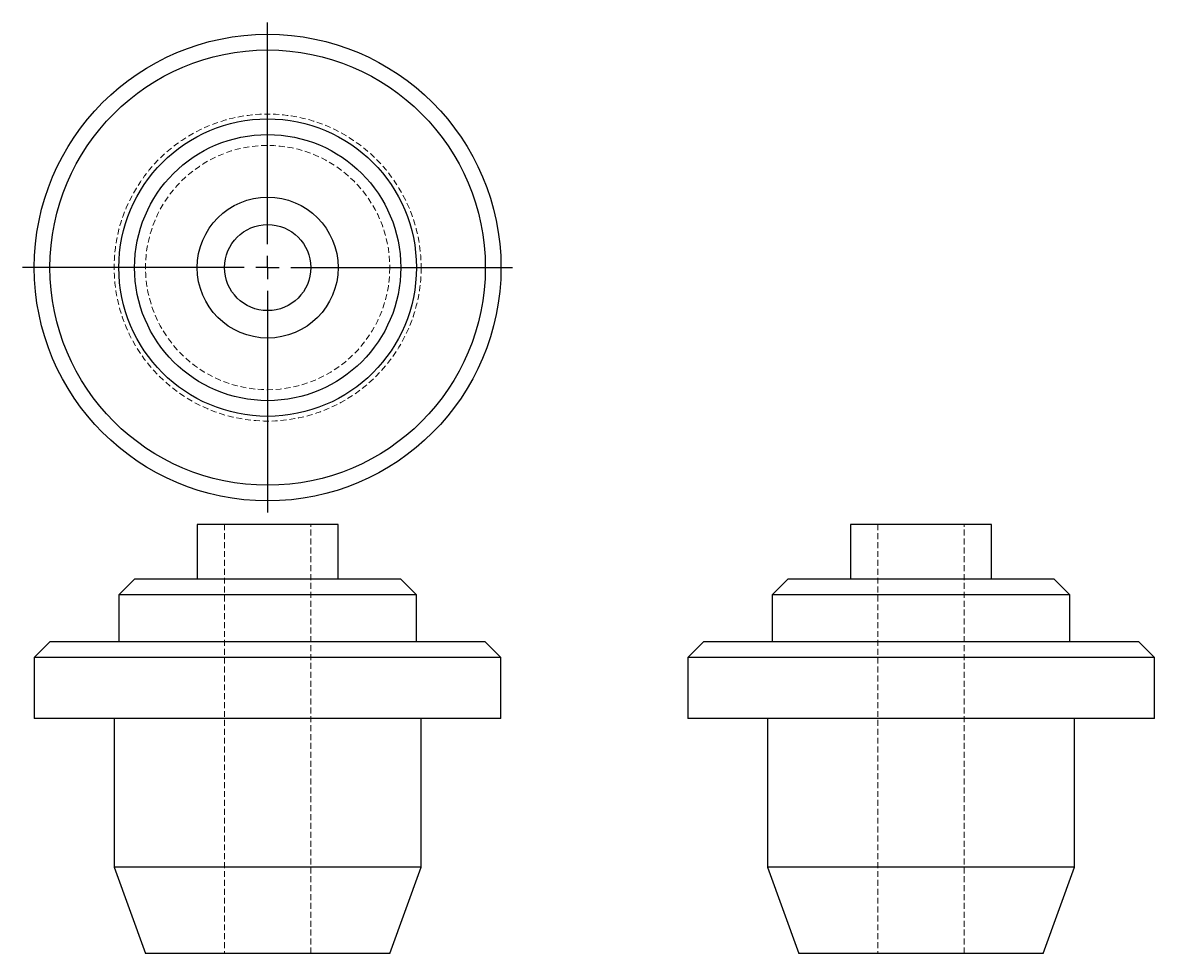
# Model space of a CAD drawing. Header units: millimetres. Extents: x 30 to 273, y 11 to 210.
import ezdxf

# ---------------------------------------------------------------- set-up
doc = ezdxf.new("R2010")
doc.units = ezdxf.units.MM
doc.linetypes.add('HIDDEN', pattern=[1.905, 1.27, -0.635])
doc.layers.add('10', color=7, linetype='Continuous')

# ---------------------------------------------------------------- blocks, each defined once
blk = doc.blocks.new('SW_CENTERMARKSYMBOL_0')
at = {"layer": '10', "color": 0}
for p, q in [((0, 5), (0, 52.5)), ((0, 0), (0, 2.5)), ((-5, 0), (-52.5, 0)), ((0, 0), (-2.5, 0)), ((0, 0), (0, -2.5)), ((0, 0), (2.5, 0)), ((5, 0), (52.5, 0)), ((0, -5), (0, -52.5))]:
    blk.add_line(p, q, dxfattribs=at)

msp = doc.modelspace()

# ---------------------------------------------------------------- linework, layer by layer
at = {"color": 7, "linetype": 'Continuous', "lineweight": 25}
for p, q in [((67.9, 102.97), (67.9, 91.23)), ((98.1, 102.97), (67.9, 102.97)), ((98.1, 91.23), (98.1, 102.97)), ((207.9, 102.97), (207.9, 91.23)), ((223, 102.97), (207.9, 102.97)), ((238.1, 102.97), (223, 102.97)), ((238.1, 91.23), (238.1, 102.97)), ((54.48, 91.23), (51.12, 87.87)), ((111.52, 91.23), (54.48, 91.23)), ((114.88, 87.87), (111.52, 91.23)), ((194.48, 91.23), (191.12, 87.87)), ((223, 91.23), (194.48, 91.23)), ((251.52, 91.23), (223, 91.23)), ((254.88, 87.87), (251.52, 91.23)), ((51.12, 87.87), (51.12, 77.81)), ((114.88, 87.87), (51.12, 87.87)), ((114.88, 77.81), (114.88, 87.87)), ((191.12, 87.87), (191.12, 77.81)), ((223, 87.87), (191.12, 87.87)), ((254.88, 87.87), (223, 87.87)), ((254.88, 77.81), (254.88, 87.87)), ((36.36, 77.81), (33, 74.45)), ((129.64, 77.81), (36.36, 77.81)), ((133, 74.45), (129.64, 77.81)), ((176.36, 77.81), (173, 74.45)), ((223, 77.81), (176.36, 77.81)), ((269.64, 77.81), (223, 77.81)), ((273, 74.45), (269.64, 77.81)), ((33, 74.45), (33, 61.36)), ((133, 74.45), (33, 74.45)), ((133, 61.36), (133, 74.45)), ((173, 74.45), (173, 61.36)), ((223, 74.45), (173, 74.45)), ((273, 74.45), (223, 74.45)), ((273, 61.36), (273, 74.45)), ((133, 61.36), (33, 61.36)), ((50.11, 61.36), (50.11, 29.47)), ((115.89, 29.47), (115.89, 61.36)), ((223, 61.36), (173, 61.36)), ((190.11, 61.36), (190.11, 29.47)), ((273, 61.36), (223, 61.36)), ((255.89, 29.47), (255.89, 61.36)), ((50.11, 29.47), (56.83, 11.03)), ((115.89, 29.47), (50.11, 29.47)), ((109.17, 11.03), (115.89, 29.47)), ((190.11, 29.47), (196.83, 11.03)), ((223, 29.47), (190.11, 29.47)), ((255.89, 29.47), (223, 29.47)), ((249.17, 11.03), (255.89, 29.47)), ((109.17, 11.03), (56.83, 11.03)), ((223, 11.03), (196.83, 11.03)), ((249.17, 11.03), (223, 11.03))]:
    msp.add_line(p, q, dxfattribs=at)
at = {"color": 7, "linetype": 'HIDDEN', "lineweight": 18}
for p, q in [((73.77, 102.97), (73.77, 11.03)), ((92.23, 11.03), (92.23, 102.97)), ((213.77, 102.97), (213.77, 11.03)), ((232.23, 11.03), (232.23, 102.97))]:
    msp.add_line(p, q, dxfattribs=at)
at = {"color": 7, "linetype": 'Continuous', "lineweight": 25}
for radius in [50, 46.64, 31.88, 28.52, 15.1, 9.23]:
    msp.add_circle((83, 158), radius, dxfattribs=at)
at = {"color": 7, "linetype": 'HIDDEN', "lineweight": 18}
for radius in [32.89, 26.17]:
    msp.add_circle((83, 158), radius, dxfattribs=at)

# ---------------------------------------------------------------- block references
at = {"layer": '10'}
msp.add_blockref('SW_CENTERMARKSYMBOL_0', (83, 158), dxfattribs=at)

doc.saveas('drawing.dxf')
